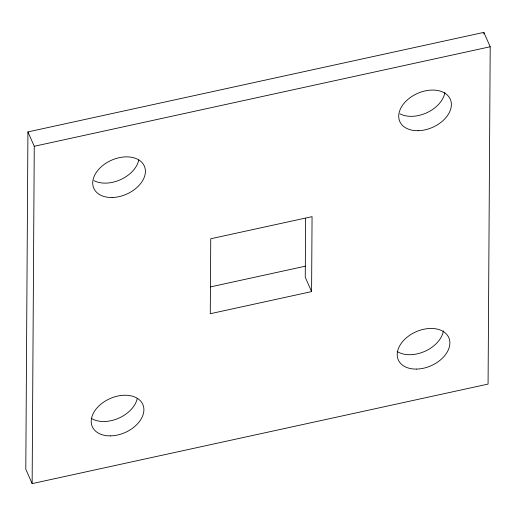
<?xml version="1.0" encoding="UTF-8"?>
<svg xmlns="http://www.w3.org/2000/svg" width="516" height="516" viewBox="0 0 516 516"><rect width="100%" height="100%" fill="white"/><g stroke="black" fill="none" stroke-linecap="round" stroke-linejoin="round"><path stroke-width="0.77" d="M27.928 131.915L25.8 469.244L32.14 483.615L488.072 384.085L490.2 46.756L483.86 32.385L27.928 131.915L34.262 146.28L32.14 483.615M305.627 218.397L305.253 277.24L311.593 291.605L210.27 313.722L210.747 238.76L312.064 216.643L311.593 291.605M483.853 33.998L483.86 32.385M34.262 146.28L490.2 46.756M210.489 286.902L305.459 266.166M138.752 160.031A27.6 18.576 -23.8 0 1 120.841 179.529A27.6 18.576 -23.8 0 1 94.009 180.658M137.25 398.41A27.6 18.576 -23.8 0 1 118.396 418.328A27.6 18.576 -23.8 0 1 91.177 418.27M444.869 92.48A27.6 18.576 -23.8 0 1 427.293 112.514A27.6 18.576 -23.8 0 1 399.99 113.862M443.367 330.866A27.6 18.576 -23.8 0 1 424.855 351.325A27.6 18.576 -23.8 0 1 397.159 351.473M418.108 130.696A27.6 18.576 -23.8 0 0 450.52 99.788A27.6 18.576 -23.8 0 0 406.505 100.672A27.6 18.576 -23.8 0 0 418.108 130.696M416.606 369.082A27.6 18.576 -23.8 0 0 449.017 338.167A27.6 18.576 -23.8 0 0 405.002 339.051A27.6 18.576 -23.8 0 0 416.606 369.082M112.127 197.493A27.6 18.576 -23.8 0 0 144.538 166.578A27.6 18.576 -23.8 0 0 100.523 167.461A27.6 18.576 -23.8 0 0 112.127 197.493M110.618 435.872A27.6 18.576 -23.8 0 0 143.035 404.963A27.6 18.576 -23.8 0 0 99.014 405.847A27.6 18.576 -23.8 0 0 110.618 435.872"/></g></svg>
